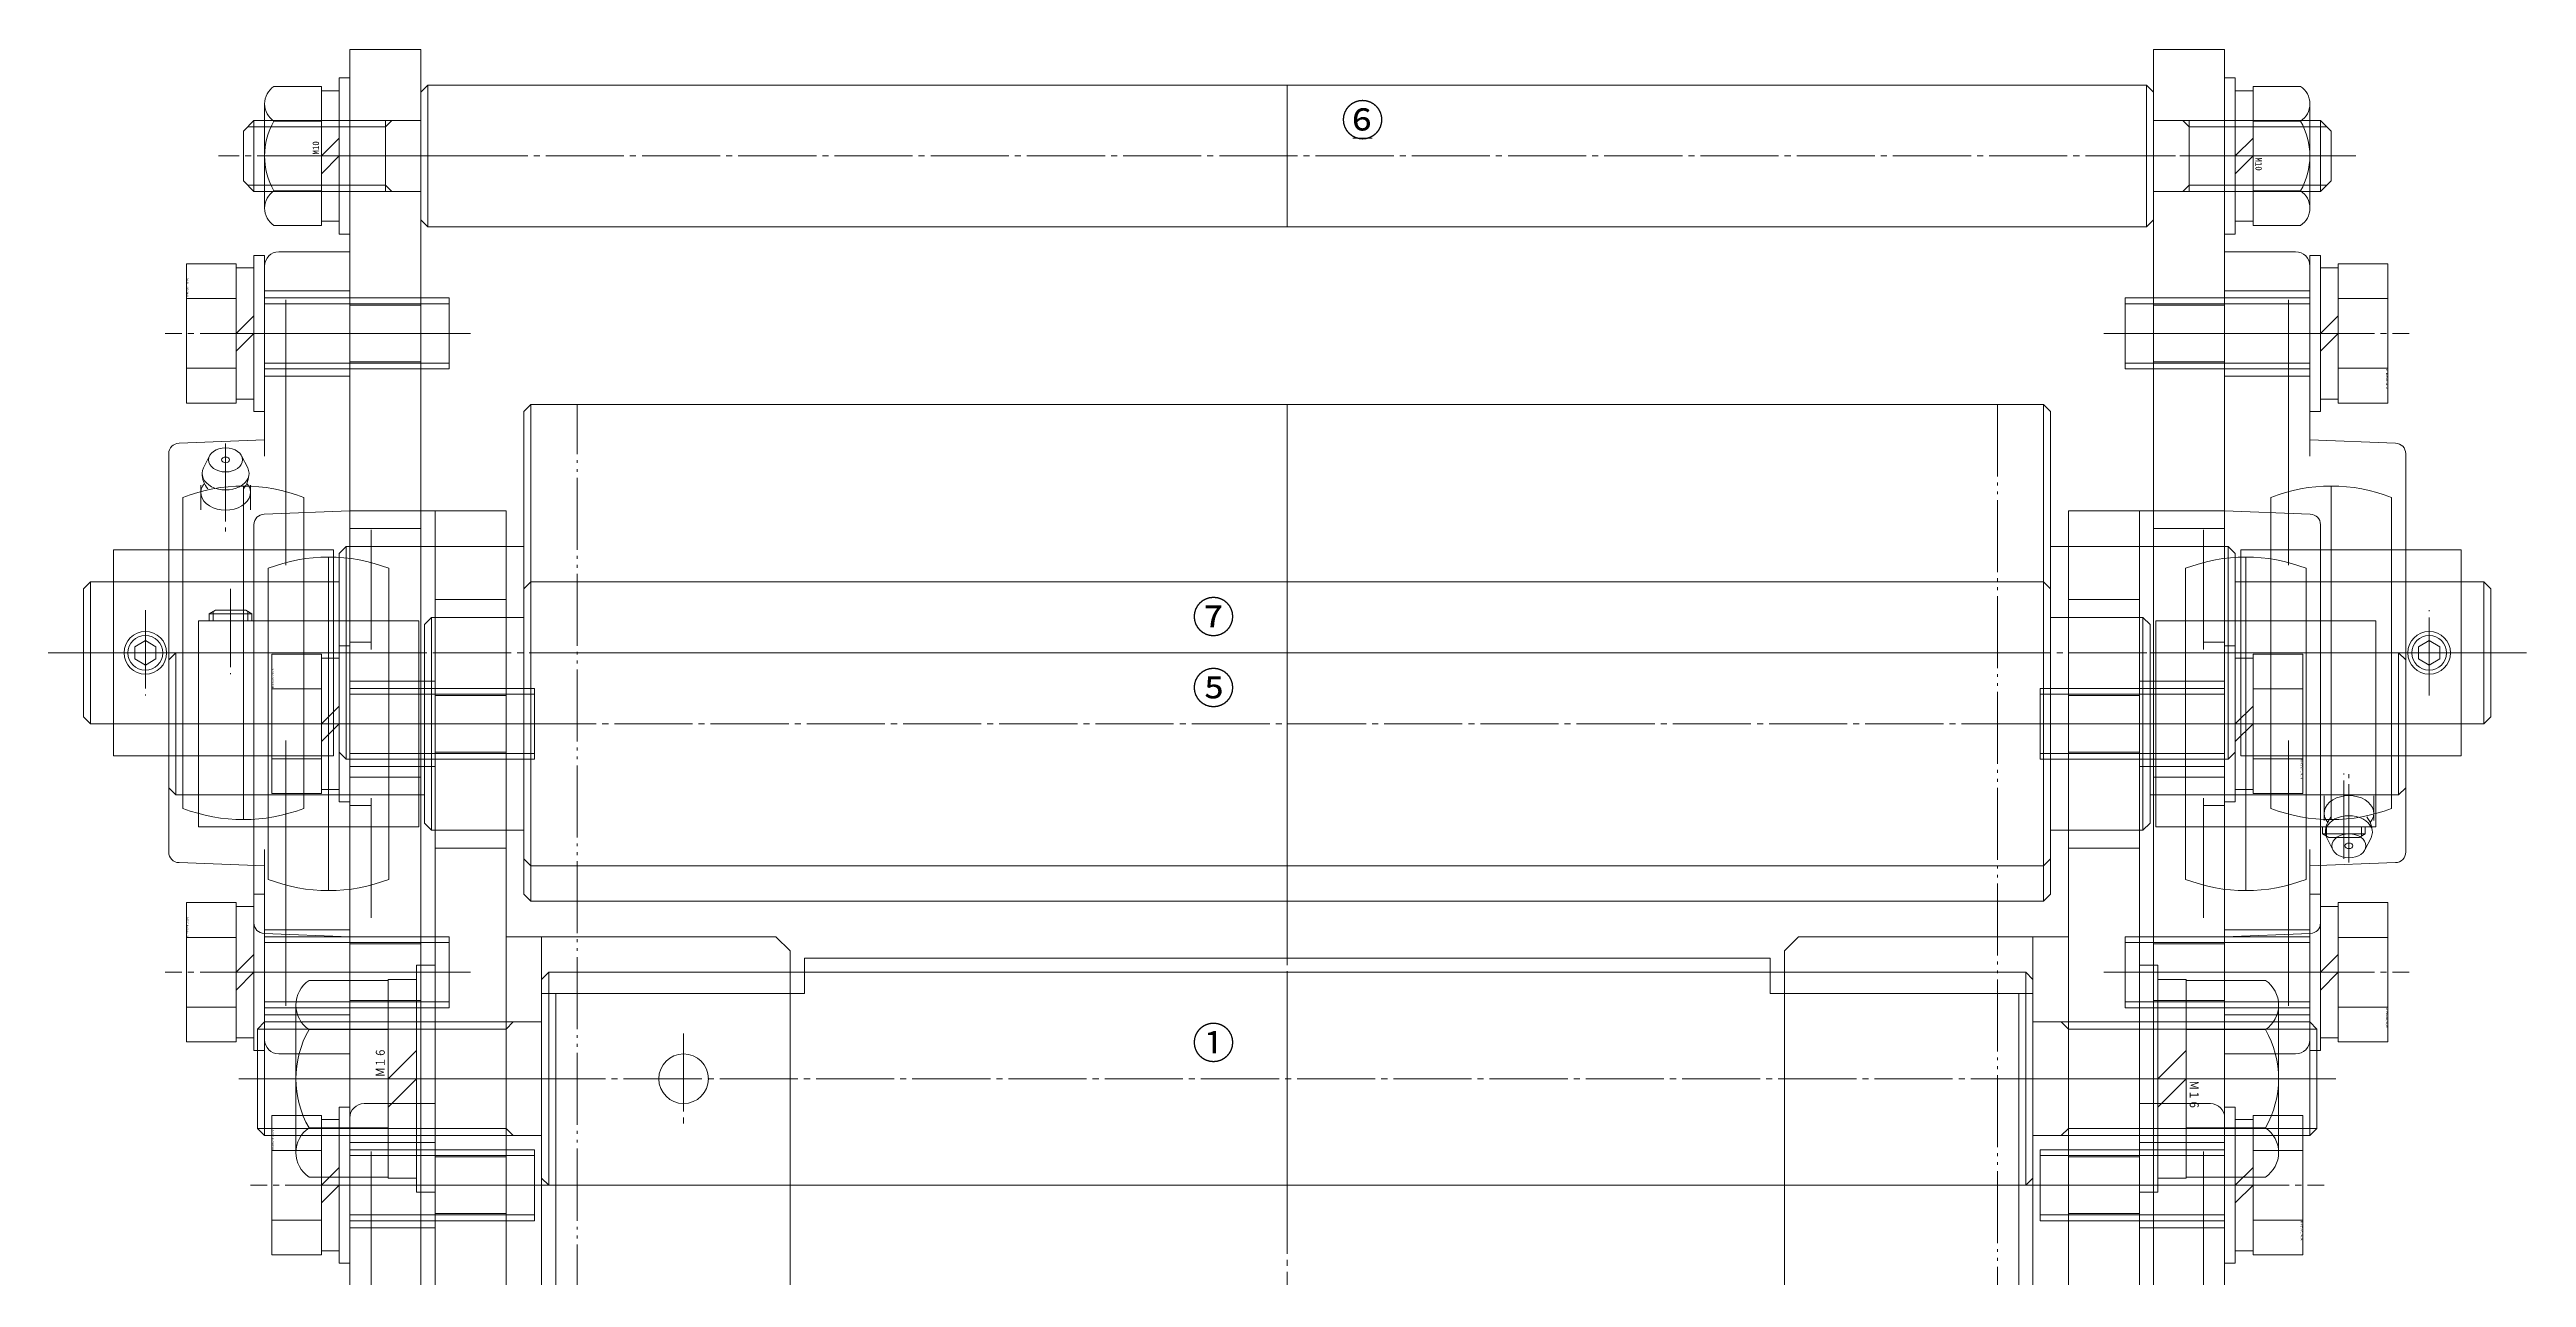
# Model space of a CAD drawing. Units: millimetres at full size. Extents: x -21196 to 21204, y -11807 to 11807.
# Drawn here: x -8673.8 to -8325, y -1258.1 to -1085.1 of the extents above; entities that cross this region are included whole.
import ezdxf
from ezdxf.enums import TextEntityAlignment as Align

# ---------------------------------------------------------------- set-up
doc = ezdxf.new("R2010")
doc.units = ezdxf.units.MM
doc.header["$LTSCALE"] = 0.5
doc.linetypes.add('USER3', pattern=[26.999999, 20.299999, -1.7, 0.8, -1.7, 0.8, -1.7])
doc.linetypes.add('USER4', pattern=[27.1, 22, -1.7, 1.7, -1.7])
doc.layers.add('1-0_設備-5(241129配置図菊池追記(立面図).jww)(機器配置図 260128.dwg)', color=7, linetype='Continuous', lineweight=9)
doc.styles.add('ＭＳ ゴシック', font='')
doc.styles.get('ＭＳ ゴシック').set_extended_font_data('MS Gothic')

msp = doc.modelspace()

# ---------------------------------------------------------------- linework, layer by layer
at = {"layer": '1-0_設備-5(241129配置図菊池追記(立面図).jww)(機器配置図 260128.dwg)'}
for p, q in [((-8631.5216, -1113.6472), (-8631.5216, -1085.1472)), ((-8621.5216, -1085.1472), (-8621.5216, -1150.1472)), ((-8377.5216, -1085.1472), (-8377.5216, -1150.1472)), ((-8367.5216, -1113.6472), (-8367.5216, -1085.1472)), ((-8642.2086, -1090.3472), (-8635.5216, -1090.3472)), ((-8635.5216, -1109.9472), (-8635.5216, -1090.3472)), ((-8635.5216, -1090.9472), (-8633.0216, -1090.9472)), ((-8620.5216, -1090.1472), (-8620.5216, -1110.1472)), ((-8499.5216, -1090.1472), (-8499.5216, -1110.1472)), ((-8378.5216, -1090.1472), (-8378.5216, -1110.1472)), ((-8366.0216, -1090.9472), (-8363.5216, -1090.9472)), ((-8363.5216, -1090.3472), (-8363.5216, -1109.9472)), ((-8363.5216, -1090.3472), (-8356.8346, -1090.3472)), ((-8645.0216, -1095.1472), (-8646.5216, -1096.6472)), ((-8645.0216, -1095.1472), (-8645.0216, -1105.1472)), ((-8621.5216, -1095.1472), (-8645.0216, -1095.1472)), ((-8643.5216, -1107.4972), (-8643.5216, -1092.7972)), ((-8626.5216, -1095.1472), (-8626.5216, -1105.1472)), ((-8626.5216, -1096.0472), (-8625.6216, -1095.1472)), ((-8377.5216, -1095.1472), (-8354.0216, -1095.1472)), ((-8372.5216, -1096.0472), (-8373.4216, -1095.1472)), ((-8372.5216, -1095.1472), (-8372.5216, -1105.1472)), ((-8355.5216, -1092.7972), (-8355.5216, -1107.4972)), ((-8354.0216, -1095.1472), (-8352.5216, -1096.6472)), ((-8354.0216, -1095.1472), (-8354.0216, -1105.1472)), ((-8646.5216, -1096.6472), (-8646.5216, -1103.6472)), ((-8626.5216, -1096.0472), (-8645.9216, -1096.0472)), ((-8642.2086, -1095.2472), (-8635.5216, -1095.2472)), ((-8635.5216, -1100.1472), (-8633.0216, -1097.6472)), ((-8490.2932, -1097.6154), (-8487.5485, -1097.6154)), ((-8372.5216, -1096.0472), (-8353.1216, -1096.0472)), ((-8366.0216, -1100.1472), (-8363.5216, -1097.6472)), ((-8363.5216, -1095.2472), (-8356.8346, -1095.2472)), ((-8352.5216, -1096.6472), (-8352.5216, -1103.6472)), ((-8633.0216, -1100.1472), (-8635.5216, -1102.6472)), ((-8363.5216, -1100.1472), (-8366.0216, -1102.6472)), ((-8645.0216, -1105.1472), (-8646.5216, -1103.6472)), ((-8626.5216, -1104.2472), (-8645.9216, -1104.2472)), ((-8621.5216, -1105.1472), (-8645.0216, -1105.1472)), ((-8635.5216, -1105.0472), (-8642.2086, -1105.0472)), ((-8626.5216, -1104.2472), (-8625.6216, -1105.1472)), ((-8377.5216, -1105.1472), (-8354.0216, -1105.1472)), ((-8372.5216, -1104.2472), (-8373.4216, -1105.1472)), ((-8372.5216, -1104.2472), (-8353.1216, -1104.2472)), ((-8356.8346, -1105.0472), (-8363.5216, -1105.0472)), ((-8354.0216, -1105.1472), (-8352.5216, -1103.6472)), ((-8635.5216, -1109.9472), (-8642.2086, -1109.9472)), ((-8633.0216, -1109.3472), (-8635.5216, -1109.3472)), ((-8363.5216, -1109.3472), (-8366.0216, -1109.3472)), ((-8356.8346, -1109.9472), (-8363.5216, -1109.9472)), ((-8654.5216, -1134.9621), (-8654.5216, -1115.3322)), ((-8647.5216, -1115.3322), (-8654.5216, -1115.3322)), ((-8647.5216, -1115.3322), (-8647.5216, -1134.9621)), ((-8645.0216, -1115.8972), (-8647.5216, -1115.8972)), ((-8645.0216, -1136.1472), (-8645.0216, -1114.1472)), ((-8643.5216, -1114.1472), (-8645.0216, -1114.1472)), ((-8643.5216, -1136.1472), (-8643.5216, -1114.1472)), ((-8643.5216, -1115.6472), (-8643.5216, -1142.4389)), ((-8641.5216, -1113.6472), (-8631.5216, -1113.6472)), ((-8631.5216, -1113.6472), (-8631.5216, -1226.6472)), ((-8357.5216, -1113.6472), (-8367.5216, -1113.6472)), ((-8367.5216, -1226.6472), (-8367.5216, -1113.6472)), ((-8354.0216, -1114.1471), (-8355.5216, -1114.1471)), ((-8355.5216, -1114.1471), (-8355.5216, -1136.1471)), ((-8355.5216, -1142.4389), (-8355.5216, -1115.6472)), ((-8354.0216, -1114.1471), (-8354.0216, -1136.1471)), ((-8351.5216, -1115.8971), (-8354.0216, -1115.8971)), ((-8351.5216, -1134.9621), (-8351.5216, -1115.3322)), ((-8351.5216, -1115.3322), (-8344.5216, -1115.3322)), ((-8344.5216, -1115.3322), (-8344.5216, -1134.9621)), ((-8643.5216, -1119.1472), (-8631.5216, -1119.1472)), ((-8355.5216, -1119.1472), (-8367.5216, -1119.1472)), ((-8647.5216, -1120.2397), (-8654.5216, -1120.2397)), ((-8647.5216, -1125.1472), (-8645.0216, -1122.6472)), ((-8617.5216, -1120.1472), (-8643.5216, -1120.1472)), ((-8617.5216, -1120.9592), (-8643.5216, -1120.9592)), ((-8640.5216, -1157.8138), (-8640.5216, -1120.4194)), ((-8621.5216, -1120.1472), (-8631.5216, -1120.1472)), ((-8621.5216, -1121.1472), (-8631.5216, -1121.1472)), ((-8617.5216, -1130.1472), (-8617.5216, -1120.1472)), ((-8381.5216, -1120.1471), (-8355.5216, -1120.1471)), ((-8381.5216, -1120.1471), (-8381.5216, -1130.1471)), ((-8381.5216, -1120.9591), (-8355.5216, -1120.9591)), ((-8377.5216, -1120.1472), (-8367.5216, -1120.1472)), ((-8377.5216, -1121.1472), (-8367.5216, -1121.1472)), ((-8358.5216, -1157.8138), (-8358.5216, -1120.4194)), ((-8354.0216, -1125.1471), (-8351.5216, -1122.6471)), ((-8351.5216, -1120.2397), (-8344.5216, -1120.2397)), ((-8645.0216, -1125.1472), (-8647.5216, -1127.6472)), ((-8351.5216, -1125.1471), (-8354.0216, -1127.6471)), ((-8647.5216, -1130.0547), (-8654.5216, -1130.0547)), ((-8617.5216, -1129.3352), (-8643.5216, -1129.3352)), ((-8621.5216, -1129.1472), (-8631.5216, -1129.1472)), ((-8381.5216, -1129.3351), (-8355.5216, -1129.3351)), ((-8377.5216, -1129.1472), (-8367.5216, -1129.1472)), ((-8351.5216, -1130.0546), (-8344.5216, -1130.0546)), ((-8617.5216, -1130.1472), (-8643.5216, -1130.1472)), ((-8643.5216, -1131.1472), (-8631.5216, -1131.1472)), ((-8621.5216, -1130.1472), (-8631.5216, -1130.1472)), ((-8381.5216, -1130.1471), (-8355.5216, -1130.1471)), ((-8377.5216, -1130.1472), (-8367.5216, -1130.1472)), ((-8355.5216, -1131.1472), (-8367.5216, -1131.1472)), ((-8647.5216, -1134.9621), (-8654.5216, -1134.9621)), ((-8647.5216, -1134.3972), (-8645.0216, -1134.3972)), ((-8645.0216, -1136.1472), (-8643.5216, -1136.1472)), ((-8606.0216, -1135.1472), (-8606.0216, -1205.1472)), ((-8499.5216, -1135.1472), (-8499.5216, -1205.1472)), ((-8393.0216, -1135.1472), (-8393.0216, -1205.1472)), ((-8355.5216, -1136.1471), (-8354.0216, -1136.1471)), ((-8354.0216, -1134.3971), (-8351.5216, -1134.3971)), ((-8351.5216, -1134.9621), (-8344.5216, -1134.9621)), ((-8655.5771, -1140.5937), (-8643.5216, -1140.1472)), ((-8343.4661, -1140.5937), (-8355.5216, -1140.1472)), ((-8657.0216, -1142.0926), (-8657.0216, -1198.2017)), ((-8651.2843, -1142.3958), (-8652.1329, -1144.0928)), ((-8646.7588, -1142.3958), (-8645.9103, -1144.0928)), ((-8342.0216, -1198.2017), (-8342.0216, -1142.0926)), ((-8652.5216, -1146.5117), (-8652.5216, -1150.0179)), ((-8646.5216, -1193.6472), (-8646.5216, -1146.6472)), ((-8645.5216, -1146.5117), (-8645.5216, -1150.0179)), ((-8352.5216, -1146.6472), (-8352.5216, -1193.6472)), ((-8655.0216, -1148.2383), (-8655.0216, -1192.0561)), ((-8649.0216, -1150.7983), (-8649.0216, -1151.4467)), ((-8643.5771, -1150.5937), (-8631.5216, -1150.1472)), ((-8638.0216, -1148.2383), (-8638.0216, -1192.0561)), ((-8367.5216, -1150.1472), (-8379.5216, -1150.1472)), ((-8355.4661, -1150.5937), (-8367.5216, -1150.1472)), ((-8361.0216, -1192.0561), (-8361.0216, -1148.2383)), ((-8344.0216, -1192.0561), (-8344.0216, -1148.2383)), ((-8645.0216, -1152.0926), (-8645.0216, -1208.2017)), ((-8621.5216, -1152.6472), (-8631.5216, -1152.6472)), ((-8628.5216, -1169.6639), (-8628.5216, -1152.7996)), ((-8377.5216, -1152.6472), (-8367.5216, -1152.6472)), ((-8370.5216, -1169.6639), (-8370.5216, -1152.7996)), ((-8354.0216, -1208.2017), (-8354.0216, -1152.0926)), ((-8664.8216, -1155.6472), (-8664.8216, -1184.6472)), ((-8634.5216, -1156.6472), (-8634.5216, -1203.6472)), ((-8633.8216, -1155.6472), (-8633.8216, -1184.6472)), ((-8632.0216, -1155.1472), (-8632.0216, -1185.1472)), ((-8367.0216, -1155.1472), (-8367.0216, -1185.1472)), ((-8365.2216, -1184.6472), (-8365.2216, -1155.6472)), ((-8364.5216, -1203.6472), (-8364.5216, -1156.6472)), ((-8334.2216, -1184.6472), (-8334.2216, -1155.6472)), ((-8668.0216, -1160.1472), (-8669.0216, -1161.1472)), ((-8669.0216, -1161.1472), (-8669.0216, -1179.1472)), ((-8633.0216, -1160.1472), (-8668.0216, -1160.1472)), ((-8668.0216, -1160.1472), (-8668.0216, -1180.1472)), ((-8664.8216, -1160.1472), (-8633.8216, -1160.1472)), ((-8643.0216, -1158.2383), (-8643.0216, -1202.0561)), ((-8626.0216, -1158.2383), (-8626.0216, -1202.0561)), ((-8606.0216, -1160.1472), (-8606.0216, -1200.1472)), ((-8499.5216, -1160.1472), (-8499.5216, -1200.1472)), ((-8393.0216, -1160.1472), (-8393.0216, -1200.1472)), ((-8373.0216, -1202.0561), (-8373.0216, -1158.2383)), ((-8366.0216, -1160.1472), (-8331.0216, -1160.1472)), ((-8334.2216, -1160.1472), (-8365.2216, -1160.1472)), ((-8356.0216, -1202.0561), (-8356.0216, -1158.2383)), ((-8331.0216, -1160.1472), (-8331.0216, -1180.1472)), ((-8331.0216, -1160.1472), (-8330.0216, -1161.1472)), ((-8330.0216, -1161.1472), (-8330.0216, -1179.1472)), ((-8645.3216, -1164.6472), (-8651.3216, -1164.6472)), ((-8650.7716, -1165.6472), (-8650.7716, -1164.3296)), ((-8646.1876, -1164.1472), (-8650.4556, -1164.1472)), ((-8645.8716, -1165.6472), (-8645.8716, -1164.3296)), ((-8619.5216, -1162.6472), (-8609.5216, -1162.6472)), ((-8379.5216, -1162.6472), (-8389.5216, -1162.6472)), ((-8652.8216, -1165.6472), (-8652.8216, -1194.6472)), ((-8621.8216, -1165.6472), (-8621.8216, -1194.6472)), ((-8620.0216, -1165.1472), (-8620.0216, -1195.1472)), ((-8379.0216, -1165.1472), (-8379.0216, -1195.1472)), ((-8377.2216, -1194.6472), (-8377.2216, -1165.6472)), ((-8346.2216, -1194.6472), (-8346.2216, -1165.6472)), ((-8664.8216, -1170.1472), (-8631.5216, -1170.1472)), ((-8656.0216, -1170.1472), (-8657.0216, -1171.1472)), ((-8657.0216, -1171.1472), (-8657.0216, -1189.1472)), ((-8656.0216, -1170.1472), (-8621.0216, -1170.1472)), ((-8656.0216, -1170.1472), (-8656.0216, -1190.1472)), ((-8652.8216, -1170.1472), (-8621.8216, -1170.1472)), ((-8642.5216, -1189.9621), (-8642.5216, -1170.3322)), ((-8635.5216, -1170.3322), (-8642.5216, -1170.3322)), ((-8635.5216, -1170.3322), (-8635.5216, -1189.9621)), ((-8633.0216, -1170.8972), (-8635.5216, -1170.8972)), ((-8633.0216, -1191.1472), (-8633.0216, -1169.1472)), ((-8631.5216, -1169.1472), (-8633.0216, -1169.1472)), ((-8631.5216, -1168.6472), (-8631.5216, -1191.6472)), ((-8628.5216, -1168.6472), (-8631.5216, -1168.6472)), ((-8631.5216, -1191.1472), (-8631.5216, -1169.1472)), ((-8621.5216, -1170.1472), (-8631.5216, -1170.1472)), ((-8599.5216, -1170.1472), (-8399.5216, -1170.1472)), ((-8343.0216, -1170.1472), (-8378.0216, -1170.1472)), ((-8377.5216, -1170.1472), (-8367.5216, -1170.1472)), ((-8346.2216, -1170.1472), (-8377.2216, -1170.1472)), ((-8370.5216, -1168.6472), (-8367.5216, -1168.6472)), ((-8367.5216, -1191.6472), (-8367.5216, -1168.6472)), ((-8366.0216, -1169.1472), (-8367.5216, -1169.1472)), ((-8367.5216, -1169.1472), (-8367.5216, -1191.1472)), ((-8334.2216, -1170.1472), (-8367.5216, -1170.1472)), ((-8366.0216, -1169.1472), (-8366.0216, -1191.1472)), ((-8363.5216, -1170.8972), (-8366.0216, -1170.8972)), ((-8363.5216, -1189.9621), (-8363.5216, -1170.3322)), ((-8363.5216, -1170.3322), (-8356.5216, -1170.3322)), ((-8356.5216, -1170.3322), (-8356.5216, -1189.9621)), ((-8343.0216, -1170.1472), (-8343.0216, -1190.1472)), ((-8343.0216, -1170.1472), (-8342.0216, -1171.1472)), ((-8342.0216, -1171.1472), (-8342.0216, -1189.1472)), ((-8635.5216, -1175.2397), (-8642.5216, -1175.2397)), ((-8631.5216, -1174.1472), (-8619.5216, -1174.1472)), ((-8605.5216, -1175.1472), (-8631.5216, -1175.1472)), ((-8619.5216, -1175.1472), (-8609.5216, -1175.1472)), ((-8605.5216, -1185.1472), (-8605.5216, -1175.1472)), ((-8393.5216, -1175.1471), (-8367.5216, -1175.1471)), ((-8393.5216, -1175.1471), (-8393.5216, -1185.1471)), ((-8379.5216, -1175.1472), (-8389.5216, -1175.1472)), ((-8367.5216, -1174.1472), (-8379.5216, -1174.1472)), ((-8363.5216, -1175.2397), (-8356.5216, -1175.2397)), ((-8635.5216, -1180.1472), (-8633.0216, -1177.6472)), ((-8605.5216, -1175.9592), (-8631.5216, -1175.9592)), ((-8619.5216, -1176.1472), (-8609.5216, -1176.1472)), ((-8393.5216, -1175.9591), (-8367.5216, -1175.9591)), ((-8379.5216, -1176.1472), (-8389.5216, -1176.1472)), ((-8366.0216, -1180.1472), (-8363.5216, -1177.6472)), ((-8669.0216, -1179.1472), (-8668.0216, -1180.1472)), ((-8633.0216, -1180.1472), (-8668.0216, -1180.1472)), ((-8664.8216, -1180.1472), (-8633.8216, -1180.1472)), ((-8652.8216, -1180.1472), (-8619.5216, -1180.1472)), ((-8633.0216, -1180.1472), (-8635.5216, -1182.6472)), ((-8346.2216, -1180.1472), (-8379.5216, -1180.1472)), ((-8363.5216, -1180.1471), (-8366.0216, -1182.6471)), ((-8366.0216, -1180.1472), (-8331.0216, -1180.1472)), ((-8334.2216, -1180.1472), (-8365.2216, -1180.1472)), ((-8330.0216, -1179.1472), (-8331.0216, -1180.1472)), ((-8635.5216, -1185.0546), (-8642.5216, -1185.0546)), ((-8640.5216, -1182.4805), (-8640.5216, -1219.8749)), ((-8605.5216, -1184.3352), (-8631.5216, -1184.3352)), ((-8605.5216, -1185.1472), (-8631.5216, -1185.1472)), ((-8619.5216, -1184.1472), (-8609.5216, -1184.1472)), ((-8619.5216, -1185.1472), (-8609.5216, -1185.1472)), ((-8393.5216, -1184.3351), (-8367.5216, -1184.3351)), ((-8393.5216, -1185.1471), (-8367.5216, -1185.1471)), ((-8379.5216, -1184.1472), (-8389.5216, -1184.1472)), ((-8379.5216, -1185.1472), (-8389.5216, -1185.1472)), ((-8363.5216, -1185.0546), (-8356.5216, -1185.0546)), ((-8358.5216, -1182.4805), (-8358.5216, -1219.8749)), ((-8657.0216, -1189.1472), (-8656.0216, -1190.1472)), ((-8631.5216, -1186.1472), (-8619.5216, -1186.1472)), ((-8621.5216, -1187.6472), (-8631.5216, -1187.6472)), ((-8367.5216, -1186.1472), (-8379.5216, -1186.1472)), ((-8377.5216, -1187.6472), (-8367.5216, -1187.6472)), ((-8350.0216, -1189.4961), (-8350.0216, -1188.8476)), ((-8342.0216, -1189.1472), (-8343.0216, -1190.1472)), ((-8656.0216, -1190.1472), (-8621.0216, -1190.1472)), ((-8652.8216, -1190.1472), (-8656.0216, -1190.1472)), ((-8652.8216, -1190.1472), (-8621.8216, -1190.1472)), ((-8635.5216, -1189.9621), (-8642.5216, -1189.9621)), ((-8635.5216, -1189.3972), (-8633.0216, -1189.3972)), ((-8633.0216, -1191.1472), (-8631.5216, -1191.1472)), ((-8628.5216, -1191.6472), (-8631.5216, -1191.6472)), ((-8628.5216, -1190.6304), (-8628.5216, -1207.4947)), ((-8343.0216, -1190.1472), (-8378.0216, -1190.1472)), ((-8346.2216, -1190.1472), (-8377.2216, -1190.1472)), ((-8370.5216, -1190.6304), (-8370.5216, -1207.4947)), ((-8370.5216, -1191.6472), (-8367.5216, -1191.6472)), ((-8367.5216, -1191.1472), (-8366.0216, -1191.1472)), ((-8366.0216, -1189.3972), (-8363.5216, -1189.3972)), ((-8363.5216, -1189.9621), (-8356.5216, -1189.9621)), ((-8353.5216, -1193.7827), (-8353.5216, -1190.2764)), ((-8346.5216, -1193.7827), (-8346.5216, -1190.2764)), ((-8346.2216, -1190.1472), (-8343.0216, -1190.1472)), ((-8353.7216, -1195.6472), (-8347.7216, -1195.6472)), ((-8353.1716, -1194.6472), (-8353.1716, -1195.9647)), ((-8352.2843, -1197.8985), (-8353.1329, -1196.2015)), ((-8352.8556, -1196.1472), (-8348.5876, -1196.1472)), ((-8348.2716, -1194.6472), (-8348.2716, -1195.9647)), ((-8347.7588, -1197.8985), (-8346.9103, -1196.2015)), ((-8655.5771, -1199.7007), (-8643.5216, -1200.1472)), ((-8643.5216, -1197.8555), (-8643.5216, -1224.6472)), ((-8619.5216, -1197.6472), (-8609.5216, -1197.6472)), ((-8379.5216, -1197.6472), (-8389.5216, -1197.6472)), ((-8355.5216, -1224.6472), (-8355.5216, -1197.8555)), ((-8343.4661, -1199.7007), (-8355.5216, -1200.1472)), ((-8654.5216, -1224.9621), (-8654.5216, -1205.3322)), ((-8647.5216, -1205.3322), (-8654.5216, -1205.3322)), ((-8647.5216, -1205.3322), (-8647.5216, -1224.9621)), ((-8645.0216, -1205.8972), (-8647.5216, -1205.8972)), ((-8645.0216, -1226.1472), (-8645.0216, -1204.1472)), ((-8643.5216, -1204.1472), (-8645.0216, -1204.1472)), ((-8643.5216, -1226.1472), (-8643.5216, -1204.1472)), ((-8354.0216, -1204.1471), (-8355.5216, -1204.1471)), ((-8355.5216, -1204.1471), (-8355.5216, -1226.1471)), ((-8354.0216, -1204.1471), (-8354.0216, -1226.1471)), ((-8351.5216, -1205.8971), (-8354.0216, -1205.8971)), ((-8351.5216, -1224.9621), (-8351.5216, -1205.3322)), ((-8351.5216, -1205.3322), (-8344.5216, -1205.3322)), ((-8344.5216, -1205.3322), (-8344.5216, -1224.9621)), ((-8647.5216, -1210.2397), (-8654.5216, -1210.2397)), ((-8643.5771, -1209.7007), (-8631.5216, -1210.1472)), ((-8643.5216, -1209.1472), (-8631.5216, -1209.1472)), ((-8617.5216, -1210.1472), (-8643.5216, -1210.1472)), ((-8621.5216, -1210.1472), (-8631.5216, -1210.1472)), ((-8631.5216, -1210.1472), (-8619.5216, -1210.1472)), ((-8617.5216, -1220.1472), (-8617.5216, -1210.1472)), ((-8604.5216, -3780.1472), (-8604.5216, -1210.1472)), ((-8394.5216, -3780.1472), (-8394.5216, -1210.1472)), ((-8381.5216, -1210.1471), (-8355.5216, -1210.1471)), ((-8381.5216, -1210.1471), (-8381.5216, -1220.1471)), ((-8377.5216, -1210.1472), (-8367.5216, -1210.1472)), ((-8355.5216, -1209.1472), (-8367.5216, -1209.1472)), ((-8355.4661, -1209.7007), (-8367.5216, -1210.1472)), ((-8351.5216, -1210.2397), (-8344.5216, -1210.2397)), ((-8647.5216, -1215.1472), (-8645.0216, -1212.6472)), ((-8617.5216, -1210.9592), (-8643.5216, -1210.9592)), ((-8621.5216, -1211.1472), (-8631.5216, -1211.1472)), ((-8567.5216, -1218.1472), (-8567.5216, -1213.1472)), ((-8381.5216, -1210.9591), (-8355.5216, -1210.9591)), ((-8377.5216, -1211.1472), (-8367.5216, -1211.1472)), ((-8354.0216, -1215.1471), (-8351.5216, -1212.6471)), ((-8645.0216, -1215.1472), (-8647.5216, -1217.6472)), ((-8626.1216, -1216.2972), (-8637.2656, -1216.2972)), ((-8626.1216, -1216.1472), (-8622.1216, -1216.1472)), ((-8603.5216, -1215.1472), (-8604.5216, -1216.1472)), ((-8604.5216, -1216.1472), (-8604.5216, -1244.1472)), ((-8603.5216, -1215.1472), (-8395.5216, -1215.1472)), ((-8603.5216, -1215.1472), (-8603.5216, -1245.1472)), ((-8567.5216, -1215.1472), (-8431.5216, -1215.1472)), ((-8499.5216, -1215.1472), (-8499.5216, -1245.1472)), ((-8395.5216, -1215.1472), (-8394.5216, -1216.1472)), ((-8394.5216, -1216.1472), (-8394.5216, -1244.1472)), ((-8361.7776, -1216.2972), (-8372.9216, -1216.2972)), ((-8351.5216, -1215.1471), (-8354.0216, -1217.6471)), ((-8647.5216, -1220.0547), (-8654.5216, -1220.0547)), ((-8617.5216, -1219.3352), (-8643.5216, -1219.3352)), ((-8617.5216, -1220.1472), (-8643.5216, -1220.1472)), ((-8639.1216, -1240.5342), (-8639.1216, -1219.7602)), ((-8621.5216, -1219.1472), (-8631.5216, -1219.1472)), ((-8621.5216, -1220.1472), (-8631.5216, -1220.1472)), ((-8604.5216, -1218.1472), (-8604.5216, -2475.1472)), ((-8567.5216, -1218.1472), (-8604.5216, -1218.1472)), ((-8602.5216, -1218.1472), (-8602.5216, -2475.1472)), ((-8396.5216, -1218.1472), (-8396.5216, -2475.1472)), ((-8394.5216, -1218.1472), (-8394.5216, -2475.1472)), ((-8381.5216, -1219.3351), (-8355.5216, -1219.3351)), ((-8381.5216, -1220.1471), (-8355.5216, -1220.1471)), ((-8377.5216, -1219.1472), (-8367.5216, -1219.1472)), ((-8377.5216, -1220.1472), (-8367.5216, -1220.1472)), ((-8359.9216, -1219.7602), (-8359.9216, -1240.5342)), ((-8351.5216, -1220.0546), (-8344.5216, -1220.0546)), ((-8644.5216, -1223.1472), (-8643.5216, -1222.1472)), ((-8644.5216, -1223.1472), (-8609.5216, -1223.1472)), ((-8644.5216, -1223.1472), (-8644.5216, -1237.1472)), ((-8639.1216, -1223.1472), (-8644.5216, -1223.1472)), ((-8643.5216, -1221.1472), (-8631.5216, -1221.1472)), ((-8643.5216, -1222.1472), (-8604.5216, -1222.1472)), ((-8643.5216, -1238.1472), (-8643.5216, -1222.1472)), ((-8643.5216, -1222.1472), (-8643.5216, -1238.1472)), ((-8637.2656, -1223.2222), (-8626.1216, -1223.2222)), ((-8609.5216, -1222.1472), (-8609.5216, -1238.1472)), ((-8609.5216, -1223.1472), (-8608.5216, -1222.1472)), ((-8355.5216, -1222.1472), (-8394.5216, -1222.1472)), ((-8389.5216, -1223.1472), (-8390.5216, -1222.1472)), ((-8389.5216, -1222.1472), (-8389.5216, -1238.1472)), ((-8354.5216, -1223.1472), (-8389.5216, -1223.1472)), ((-8372.9216, -1223.2222), (-8361.7776, -1223.2222)), ((-8355.5216, -1221.1472), (-8367.5216, -1221.1472)), ((-8359.9216, -1223.1472), (-8354.5216, -1223.1472)), ((-8355.5216, -1238.1472), (-8355.5216, -1222.1472)), ((-8354.5216, -1223.1472), (-8355.5216, -1222.1472)), ((-8355.5216, -1222.1472), (-8355.5216, -1238.1472)), ((-8354.5216, -1223.1472), (-8354.5216, -1237.1472)), ((-8647.5216, -1224.9621), (-8654.5216, -1224.9621)), ((-8647.5216, -1224.3972), (-8645.0216, -1224.3972)), ((-8645.0216, -1226.1472), (-8643.5216, -1226.1472)), ((-8641.5216, -1226.6472), (-8631.5216, -1226.6472)), ((-8626.1216, -1230.1472), (-8622.1216, -1226.1472)), ((-8372.9216, -1226.1472), (-8376.9216, -1230.1472)), ((-8357.5216, -1226.6472), (-8367.5216, -1226.6472)), ((-8355.5216, -1226.1471), (-8354.0216, -1226.1471)), ((-8354.0216, -1224.3971), (-8351.5216, -1224.3971)), ((-8351.5216, -1224.9621), (-8344.5216, -1224.9621)), ((-8626.1216, -1234.1472), (-8622.1216, -1230.1472)), ((-8372.9216, -1230.1472), (-8376.9216, -1234.1472)), ((-8633.0216, -1256.1472), (-8633.0216, -1234.1472)), ((-8631.5216, -1234.1472), (-8633.0216, -1234.1472)), ((-8631.5216, -1256.1472), (-8631.5216, -1234.1472)), ((-8629.5216, -1233.6472), (-8619.5216, -1233.6472)), ((-8619.5216, -1233.6472), (-8619.5216, -1346.6472)), ((-8369.5216, -1233.6472), (-8379.5216, -1233.6472)), ((-8379.5216, -1346.6472), (-8379.5216, -1233.6472)), ((-8366.0216, -1234.1471), (-8367.5216, -1234.1471)), ((-8367.5216, -1234.1471), (-8367.5216, -1256.1471)), ((-8366.0216, -1234.1471), (-8366.0216, -1256.1471)), ((-8644.5216, -1237.1472), (-8609.5216, -1237.1472)), ((-8644.5216, -1237.1472), (-8643.5216, -1238.1472)), ((-8639.1216, -1237.1472), (-8644.5216, -1237.1472)), ((-8643.5216, -1238.1472), (-8604.5216, -1238.1472)), ((-8642.5216, -1254.9621), (-8642.5216, -1235.3322)), ((-8635.5216, -1235.3322), (-8642.5216, -1235.3322)), ((-8626.1216, -1237.0722), (-8637.2656, -1237.0722)), ((-8635.5216, -1235.3322), (-8635.5216, -1254.9621)), ((-8633.0216, -1235.8972), (-8635.5216, -1235.8972)), ((-8631.5216, -1235.6472), (-8631.5216, -1262.4389)), ((-8609.5216, -1237.1472), (-8608.5216, -1238.1472)), ((-8355.5216, -1238.1472), (-8394.5216, -1238.1472)), ((-8389.5216, -1237.1472), (-8390.5216, -1238.1472)), ((-8354.5216, -1237.1472), (-8389.5216, -1237.1472)), ((-8361.7776, -1237.0722), (-8372.9216, -1237.0722)), ((-8367.5216, -1262.4389), (-8367.5216, -1235.6472)), ((-8363.5216, -1235.8972), (-8366.0216, -1235.8972)), ((-8363.5216, -1254.9621), (-8363.5216, -1235.3322)), ((-8363.5216, -1235.3322), (-8356.5216, -1235.3322)), ((-8359.9216, -1237.1472), (-8354.5216, -1237.1472)), ((-8356.5216, -1235.3322), (-8356.5216, -1254.9621)), ((-8354.5216, -1237.1472), (-8355.5216, -1238.1472)), ((-8635.5216, -1240.2397), (-8642.5216, -1240.2397)), ((-8631.5216, -1239.1472), (-8619.5216, -1239.1472)), ((-8605.5216, -1240.1472), (-8631.5216, -1240.1472)), ((-8605.5216, -1240.9592), (-8631.5216, -1240.9592)), ((-8628.5216, -1277.8138), (-8628.5216, -1240.4194)), ((-8619.5216, -1240.1472), (-8609.5216, -1240.1472)), ((-8619.5216, -1241.1472), (-8609.5216, -1241.1472)), ((-8605.5216, -1250.1472), (-8605.5216, -1240.1472)), ((-8393.5216, -1240.1471), (-8367.5216, -1240.1471)), ((-8393.5216, -1240.1471), (-8393.5216, -1250.1471)), ((-8393.5216, -1240.9591), (-8367.5216, -1240.9591)), ((-8379.5216, -1240.1472), (-8389.5216, -1240.1472)), ((-8379.5216, -1241.1472), (-8389.5216, -1241.1472)), ((-8367.5216, -1239.1472), (-8379.5216, -1239.1472)), ((-8370.5216, -1277.8138), (-8370.5216, -1240.4194)), ((-8363.5216, -1240.2397), (-8356.5216, -1240.2397)), ((-8637.2656, -1243.9972), (-8626.1216, -1243.9972)), ((-8635.5216, -1245.1472), (-8633.0216, -1242.6472)), ((-8633.0216, -1245.1472), (-8635.5216, -1247.6472)), ((-8604.5216, -1244.1472), (-8603.5216, -1245.1472)), ((-8603.5216, -1245.1472), (-8395.5216, -1245.1472)), ((-8372.9216, -1244.1472), (-8376.9216, -1244.1472)), ((-8372.9216, -1243.9972), (-8361.7776, -1243.9972)), ((-8366.0216, -1245.1471), (-8363.5216, -1242.6471)), ((-8363.5216, -1245.1471), (-8366.0216, -1247.6471)), ((-8635.5216, -1250.0547), (-8642.5216, -1250.0547)), ((-8605.5216, -1249.3352), (-8631.5216, -1249.3352)), ((-8605.5216, -1250.1472), (-8631.5216, -1250.1472)), ((-8631.5216, -1251.1472), (-8619.5216, -1251.1472)), ((-8619.5216, -1249.1472), (-8609.5216, -1249.1472)), ((-8619.5216, -1250.1472), (-8609.5216, -1250.1472)), ((-8393.5216, -1249.3351), (-8367.5216, -1249.3351)), ((-8393.5216, -1250.1471), (-8367.5216, -1250.1471)), ((-8379.5216, -1249.1472), (-8389.5216, -1249.1472)), ((-8379.5216, -1250.1472), (-8389.5216, -1250.1472)), ((-8367.5216, -1251.1472), (-8379.5216, -1251.1472)), ((-8363.5216, -1250.0546), (-8356.5216, -1250.0546)), ((-8635.5216, -1254.9621), (-8642.5216, -1254.9621)), ((-8635.5216, -1254.3972), (-8633.0216, -1254.3972)), ((-8366.0216, -1254.3971), (-8363.5216, -1254.3971)), ((-8363.5216, -1254.9621), (-8356.5216, -1254.9621)), ((-8633.0216, -1256.1472), (-8631.5216, -1256.1472)), ((-8367.5216, -1256.1471), (-8366.0216, -1256.1471))]:
    msp.add_line(p, q, dxfattribs=at)
at = {"layer": '1-0_設備-5(241129配置図菊池追記(立面図).jww)(機器配置図 260128.dwg)', "linetype": 'USER4'}
for p, q in [((-8349.0335, -1100.1472), (-8650.0096, -1100.1472)), ((-8643.5216, -1100.1472), (-8631.5216, -1100.1472)), ((-8637.9289, -1100.1472), (-8615.1143, -1100.1472)), ((-8361.1143, -1100.1472), (-8383.9289, -1100.1472)), ((-8355.5216, -1100.1472), (-8367.5216, -1100.1472)), ((-8614.5216, -1125.1472), (-8657.5216, -1125.1472)), ((-8648.5216, -1125.1472), (-8626.5216, -1125.1472)), ((-8617.4358, -1125.1472), (-8635.6074, -1125.1472)), ((-8384.5216, -1125.1471), (-8341.5216, -1125.1471)), ((-8381.6074, -1125.1472), (-8363.4358, -1125.1472)), ((-8350.5216, -1125.1472), (-8372.5216, -1125.1472)), ((-8649.0216, -1140.6295), (-8649.0216, -1153.0492)), ((-8648.3216, -1161.1472), (-8648.3216, -1173.1472)), ((-8660.3216, -1164.1472), (-8660.3216, -1176.1472)), ((-8338.7216, -1176.1472), (-8338.7216, -1164.1472)), ((-8674.0216, -1170.1472), (-8325.0216, -1170.1472)), ((-8662.0216, -1180.1472), (-8337.0216, -1180.1472)), ((-8602.5216, -1180.1472), (-8645.5216, -1180.1472)), ((-8623.6074, -1180.1472), (-8605.4358, -1180.1472)), ((-8396.5216, -1180.1471), (-8353.5216, -1180.1471)), ((-8375.4358, -1180.1472), (-8393.6074, -1180.1472)), ((-8350.7216, -1199.1472), (-8350.7216, -1187.1472)), ((-8350.0216, -1199.6648), (-8350.0216, -1187.2451)), ((-8499.5216, -1203.1472), (-8499.5216, -2475.6472)), ((-8614.5216, -1215.1472), (-8657.5216, -1215.1472)), ((-8648.5216, -1215.1472), (-8626.5216, -1215.1472)), ((-8617.4358, -1215.1472), (-8635.6074, -1215.1472)), ((-8384.5216, -1215.1471), (-8341.5216, -1215.1471)), ((-8381.6074, -1215.1472), (-8363.4358, -1215.1472)), ((-8350.5216, -1215.1472), (-8372.5216, -1215.1472)), ((-8584.5216, -1223.7524), (-8584.5216, -1236.5419)), ((-8647.1763, -1230.1472), (-8351.8668, -1230.1472)), ((-8619.5216, -1230.1472), (-8639.1216, -1230.1472)), ((-8603.0593, -1230.1472), (-8625.8739, -1230.1472)), ((-8617.0563, -1230.1472), (-8596.9226, -1230.1472)), ((-8381.9869, -1230.1472), (-8402.1206, -1230.1472)), ((-8395.9838, -1230.1472), (-8373.1693, -1230.1472)), ((-8379.5216, -1230.1472), (-8359.9216, -1230.1472)), ((-8602.5216, -1245.1472), (-8645.5216, -1245.1472)), ((-8636.5216, -1245.1472), (-8614.5216, -1245.1472)), ((-8623.6074, -1245.1472), (-8605.4358, -1245.1472)), ((-8396.5216, -1245.1471), (-8353.5216, -1245.1471)), ((-8375.4358, -1245.1472), (-8393.6074, -1245.1472)), ((-8362.5216, -1245.1472), (-8384.5216, -1245.1472))]:
    msp.add_line(p, q, dxfattribs=at)
at = {"layer": '1-0_設備-5(241129配置図菊池追記(立面図).jww)(機器配置図 260128.dwg)'}
for points in [[(-8621.5216, -1320.1472), (-8631.5216, -1320.1472), (-8631.5216, -1085.1472), (-8621.5216, -1085.1472)], [(-8377.5216, -1320.1472), (-8367.5216, -1320.1472), (-8367.5216, -1085.1472), (-8377.5216, -1085.1472)], [(-8633.0216, -1111.1472), (-8633.0216, -1089.1472), (-8631.5216, -1089.1472), (-8631.5216, -1111.1472)], [(-8620.5216, -1110.1472), (-8378.5216, -1110.1472), (-8377.5216, -1109.1472), (-8377.5216, -1091.1472), (-8378.5216, -1090.1472), (-8620.5216, -1090.1472), (-8621.5216, -1091.1472), (-8621.5216, -1109.1472)], [(-8366.0216, -1089.1472), (-8366.0216, -1111.1472), (-8367.5216, -1111.1472), (-8367.5216, -1089.1472)], [(-8606.0216, -1135.1472), (-8393.0216, -1135.1472), (-8392.0216, -1136.1472), (-8392.0216, -1204.1472), (-8393.0216, -1205.1472), (-8606.0216, -1205.1472), (-8607.0216, -1204.1472), (-8607.0216, -1136.1472)], [(-8609.5216, -1360.1472), (-8619.5216, -1360.1472), (-8619.5216, -1150.1472), (-8609.5216, -1150.1472)], [(-8389.5216, -1360.1472), (-8379.5216, -1360.1472), (-8379.5216, -1150.1472), (-8389.5216, -1150.1472)], [(-8606.0216, -1160.1472), (-8393.0216, -1160.1472), (-8392.0216, -1161.1472), (-8392.0216, -1199.1472), (-8393.0216, -1200.1472), (-8606.0216, -1200.1472), (-8607.0216, -1199.1472), (-8607.0216, -1161.1472)], [(-8658.8216, -1169.2811), (-8660.3216, -1168.4151), (-8661.8216, -1169.2811), (-8661.8216, -1171.0132), (-8660.3216, -1171.8792), (-8658.8216, -1171.0132)], [(-8340.2216, -1171.0132), (-8338.7216, -1171.8792), (-8337.2216, -1171.0132), (-8337.2216, -1169.2811), (-8338.7216, -1168.4151), (-8340.2216, -1169.2811)], [(-8609.5216, -3780.1472), (-8609.5216, -1210.1472), (-8571.5216, -1210.1472), (-8569.5216, -1212.1472), (-8569.5216, -3778.1472), (-8571.5216, -3780.1472)], [(-8389.5216, -3780.1472), (-8389.5216, -1210.1472), (-8427.5216, -1210.1472), (-8429.5216, -1212.1472), (-8429.5216, -3778.1472), (-8427.5216, -3780.1472)], [(-8622.1216, -1246.1472), (-8622.1216, -1214.1472), (-8619.5216, -1214.1472), (-8619.5216, -1246.1472)], [(-8376.9216, -1214.1472), (-8376.9216, -1246.1472), (-8379.5216, -1246.1472), (-8379.5216, -1214.1472)]]:
    msp.add_lwpolyline(points, close=True, dxfattribs=at)
at = {"layer": '1-0_設備-5(241129配置図菊池追記(立面図).jww)(機器配置図 260128.dwg)', "linetype": 'USER3'}
msp.add_lwpolyline([(-8399.5216, -1135.1472), (-8399.5216, -3842.1472), (-8599.5216, -3842.1472), (-8599.5216, -1135.1472)], close=True, dxfattribs=at)
at = {"layer": '1-0_設備-5(241129配置図菊池追記(立面図).jww)(機器配置図 260128.dwg)'}
for points in [[(-8631.5216, -1150.1472), (-8619.5216, -1150.1472), (-8619.5216, -1210.1472)], [(-8367.5216, -1210.1472), (-8379.5216, -1210.1472), (-8379.5216, -1150.1472)], [(-8664.8216, -1155.6472), (-8657.0216, -1155.6472), (-8633.8216, -1155.6472)], [(-8607.0216, -1185.1472), (-8632.0216, -1185.1472), (-8633.0216, -1184.1472), (-8633.0216, -1156.1472), (-8632.0216, -1155.1472), (-8607.0216, -1155.1472)], [(-8392.0216, -1185.1472), (-8367.0216, -1185.1472), (-8366.0216, -1184.1472), (-8366.0216, -1156.1472), (-8367.0216, -1155.1472), (-8392.0216, -1155.1472)], [(-8334.2216, -1155.6472), (-8342.0216, -1155.6472), (-8365.2216, -1155.6472)], [(-8651.3216, -1165.6472), (-8651.3216, -1164.6472), (-8650.4556, -1164.1472)], [(-8645.3216, -1165.6472), (-8645.3216, -1164.6472), (-8646.1876, -1164.1472)], [(-8652.8216, -1165.6472), (-8645.0216, -1165.6472), (-8621.8216, -1165.6472)], [(-8607.0216, -1195.1472), (-8620.0216, -1195.1472), (-8621.0216, -1194.1472), (-8621.0216, -1166.1472), (-8620.0216, -1165.1472), (-8607.0216, -1165.1472)], [(-8392.0216, -1195.1472), (-8379.0216, -1195.1472), (-8378.0216, -1194.1472), (-8378.0216, -1166.1472), (-8379.0216, -1165.1472), (-8392.0216, -1165.1472)], [(-8346.2216, -1165.6472), (-8354.0216, -1165.6472), (-8377.2216, -1165.6472)], [(-8652.8216, -1170.1472), (-8656.0216, -1170.1472), (-8656.0216, -1190.1472), (-8657.0216, -1189.1472), (-8657.0216, -1171.1472), (-8656.0216, -1170.1472)], [(-8346.2216, -1170.1472), (-8343.0216, -1170.1472), (-8343.0216, -1190.1472), (-8342.0216, -1189.1472), (-8342.0216, -1171.1472), (-8343.0216, -1170.1472)], [(-8664.8216, -1184.6472), (-8657.0216, -1184.6472), (-8633.8216, -1184.6472)], [(-8334.2216, -1184.6472), (-8342.0216, -1184.6472), (-8365.2216, -1184.6472)], [(-8652.8216, -1194.6472), (-8645.0216, -1194.6472), (-8621.8216, -1194.6472)], [(-8346.2216, -1194.6472), (-8354.0216, -1194.6472), (-8377.2216, -1194.6472)], [(-8353.7216, -1194.6472), (-8353.7216, -1195.6472), (-8352.8556, -1196.1472)], [(-8347.7216, -1194.6472), (-8347.7216, -1195.6472), (-8348.5876, -1196.1472)], [(-8567.5216, -1213.1472), (-8431.5216, -1213.1472), (-8431.5216, -1218.1472), (-8394.5216, -1218.1472)], [(-8622.1216, -1244.1472), (-8626.1216, -1244.1472), (-8626.1216, -1216.1472)], [(-8395.5216, -1215.1472), (-8395.5216, -1245.1472), (-8394.5216, -1244.1472)], [(-8376.9216, -1216.1472), (-8372.9216, -1216.1472), (-8372.9216, -1244.1472)], [(-8639.1216, -1238.1472), (-8643.5216, -1238.1472), (-8644.5216, -1237.1472), (-8644.5216, -1223.1472), (-8643.5216, -1222.1472), (-8639.1216, -1222.1472)], [(-8359.9216, -1238.1472), (-8355.5216, -1238.1472), (-8354.5216, -1237.1472), (-8354.5216, -1223.1472), (-8355.5216, -1222.1472), (-8359.9216, -1222.1472)]]:
    msp.add_lwpolyline(points, dxfattribs=at)
for centre, radius in [((-8660.3216, -1170.1472), 3), ((-8660.3216, -1170.1472), 2.45), ((-8338.7216, -1170.1472), 3), ((-8338.7216, -1170.1472), 2.45), ((-8584.5216, -1230.1472), 3.5)]:
    msp.add_circle(centre, radius, dxfattribs=at)
for centre, radius, start, end in [((-8640.5796, -1092.7972), 2.942, 123.626, 236.374), ((-8358.4636, -1092.7972), 2.942, 303.626, 56.374), ((-8633.7216, -1100.1472), 9.8, 150, 210), ((-8365.3216, -1100.1472), 9.8, 330, 30), ((-8640.5796, -1107.4972), 2.942, 123.626, 236.374), ((-8358.4636, -1107.4972), 2.942, 303.626, 56.374), ((-8641.5216, -1115.6472), 2, 90, 180), ((-8357.5216, -1115.6472), 2, 0, 90), ((-8655.5216, -1142.0926), 1.5, 92.121, 180), ((-8343.5216, -1142.0926), 1.5, 0, 87.879), ((-8646.5216, -1170.1472), 23.5, 68.795, 111.205), ((-8649.0216, -1144.8707), 3.3, 180, 220.748), ((-8649.0216, -1144.8707), 3.3, 319.252, 0), ((-8352.5216, -1170.1472), 23.5, 68.795, 111.205), ((-8643.5216, -1152.0926), 1.5, 92.121, 180), ((-8355.5216, -1152.0926), 1.5, 0, 87.879), ((-8634.5216, -1180.1472), 23.5, 68.795, 111.205), ((-8364.5216, -1180.1472), 23.5, 68.795, 111.205), ((-8646.5216, -1170.1472), 23.5, 248.795, 291.205), ((-8352.5216, -1170.1472), 23.5, 248.795, 291.205), ((-8350.0216, -1195.4237), 3.3, 139.252, 180), ((-8350.0216, -1195.4237), 3.3, 0, 40.748), ((-8655.5216, -1198.2017), 1.5, 180, 267.879), ((-8343.5216, -1198.2017), 1.5, 272.121, 0), ((-8634.5216, -1180.1472), 23.5, 248.795, 291.205), ((-8364.5216, -1180.1472), 23.5, 248.795, 291.205), ((-8643.5216, -1208.2017), 1.5, 180, 267.879), ((-8355.5216, -1208.2017), 1.5, 272.121, 0), ((-8634.9636, -1219.7602), 4.158, 123.626, 236.374), ((-8364.0796, -1219.7602), 4.158, 303.626, 56.374), ((-8625.2716, -1230.1472), 13.85, 150, 210), ((-8373.7716, -1230.1472), 13.85, 330, 30), ((-8641.5216, -1224.6472), 2, 180, 270), ((-8357.5216, -1224.6472), 2, 270, 0), ((-8629.5216, -1235.6472), 2, 90, 180), ((-8369.5216, -1235.6472), 2, 0, 90), ((-8634.9636, -1240.5342), 4.158, 123.626, 236.374), ((-8364.0796, -1240.5342), 4.158, 303.626, 56.374)]:
    msp.add_arc(centre, radius, start, end, dxfattribs=at)
for centre, major_axis, ratio in [((-8649.0216, -1142.9615), (-2.4, 0), 0.707083), ((-8649.0216, -1142.9615), (-0.555, 0), 0.706306), ((-8350.0216, -1197.3329), (2.4, 0), 0.707083), ((-8350.0216, -1197.3329), (0.555, 0), 0.706306)]:
    msp.add_ellipse(centre, major_axis=major_axis, ratio=ratio, dxfattribs=at)
for centre, major_axis, ratio, start_param, end_param in [((-8649.0216, -1147.5577), (3.5, 0), 0.707143, 2.59430707, 6.83047089), ((-8649.0216, -1144.8707), (-3.3, 0), 0.70697, 5.94329314, 9.76467013), ((-8350.0216, -1192.7367), (-3.5, 0), 0.707143, 2.59430707, 6.83047089), ((-8350.0216, -1195.4237), (3.3, 0), 0.70697, 5.94329314, 9.76467013)]:
    msp.add_ellipse(centre, major_axis=major_axis, ratio=ratio, start_param=start_param, end_param=end_param, dxfattribs=at)

# ---------------------------------------------------------------- texts
at = {"layer": '1-0_設備-5(241129配置図菊池追記(立面図).jww)(機器配置図 260128.dwg)', "style": 'ＭＳ ゴシック'}
for s, p in [('⑥', (-8491.9216, -1098.6345)), ('⑦', (-8512.9161, -1168.6345)), ('⑤', (-8512.9161, -1178.6345)), ('①', (-8512.9161, -1228.6345))]:
    msp.add_text(s, height=4.406, dxfattribs=at).set_placement(p, align=Align.BOTTOM_LEFT)
for s, height, rotation, p in [('M10', 0.918, 90, (-8635.5848, -1099.94)), ('M10', 0.918, 270, (-8363.4583, -1100.3543)), ('BT-M10x30L,SW,PW', 0.2203, 90, (-8654.1822, -1120.1089)), ('BT-M10x30L,SW,PW', 0.2203, 270, (-8344.8609, -1130.1855)), ('BT-M10x30L,SW,PW', 0.2203, 90, (-8642.1822, -1175.1088)), ('BT-M10x30L,SW,PW', 0.2203, 270, (-8356.8609, -1185.1855)), ('BT-M10x30L,SW,PW', 0.2203, 90, (-8654.1822, -1210.1089)), ('BT-M10x30L,SW,PW', 0.2203, 270, (-8344.8609, -1220.1855)), ('BT-M10x30L,SW,PW', 0.2203, 90, (-8642.1822, -1240.1089)), ('BT-M10x30L,SW,PW', 0.2203, 270, (-8356.8609, -1250.1855))]:
    msp.add_text(s, height=height, rotation=rotation, dxfattribs=at).set_placement(p, align=Align.BOTTOM_LEFT)
at = {"layer": '1-0_設備-5(241129配置図菊池追記(立面図).jww)(機器配置図 260128.dwg)', "style": 'ＭＳ ゴシック', "width": 0.8}
for rotation, p in [(90, (-8626.2306, -1229.9131)), (270, (-8372.8126, -1230.3812))]:
    msp.add_text('Ｍ１６', height=1.259, rotation=rotation, dxfattribs=at).set_placement(p, align=Align.BOTTOM_LEFT)

doc.saveas('drawing.dxf')
